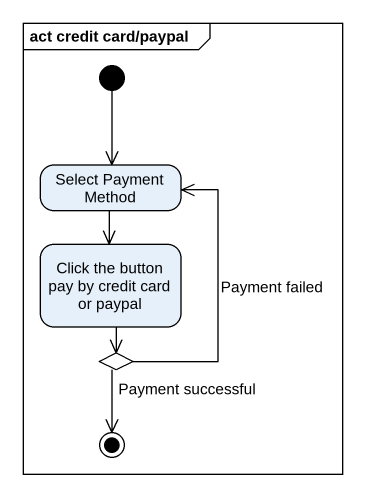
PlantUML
@startuml
mainframe act credit card/paypal
hide empty description
state "Select Payment Method" as Select_Payment_Method
state "Click the button pay by credit card or paypal" as Click_the_button_pay_by
state choice1 <<choice>>
[*] --> Select_Payment_Method
Select_Payment_Method --> Click_the_button_pay_by
Click_the_button_pay_by --> choice1
choice1 -up-> Select_Payment_Method : Payment failed
choice1 --> [*] : Payment successful
@enduml
